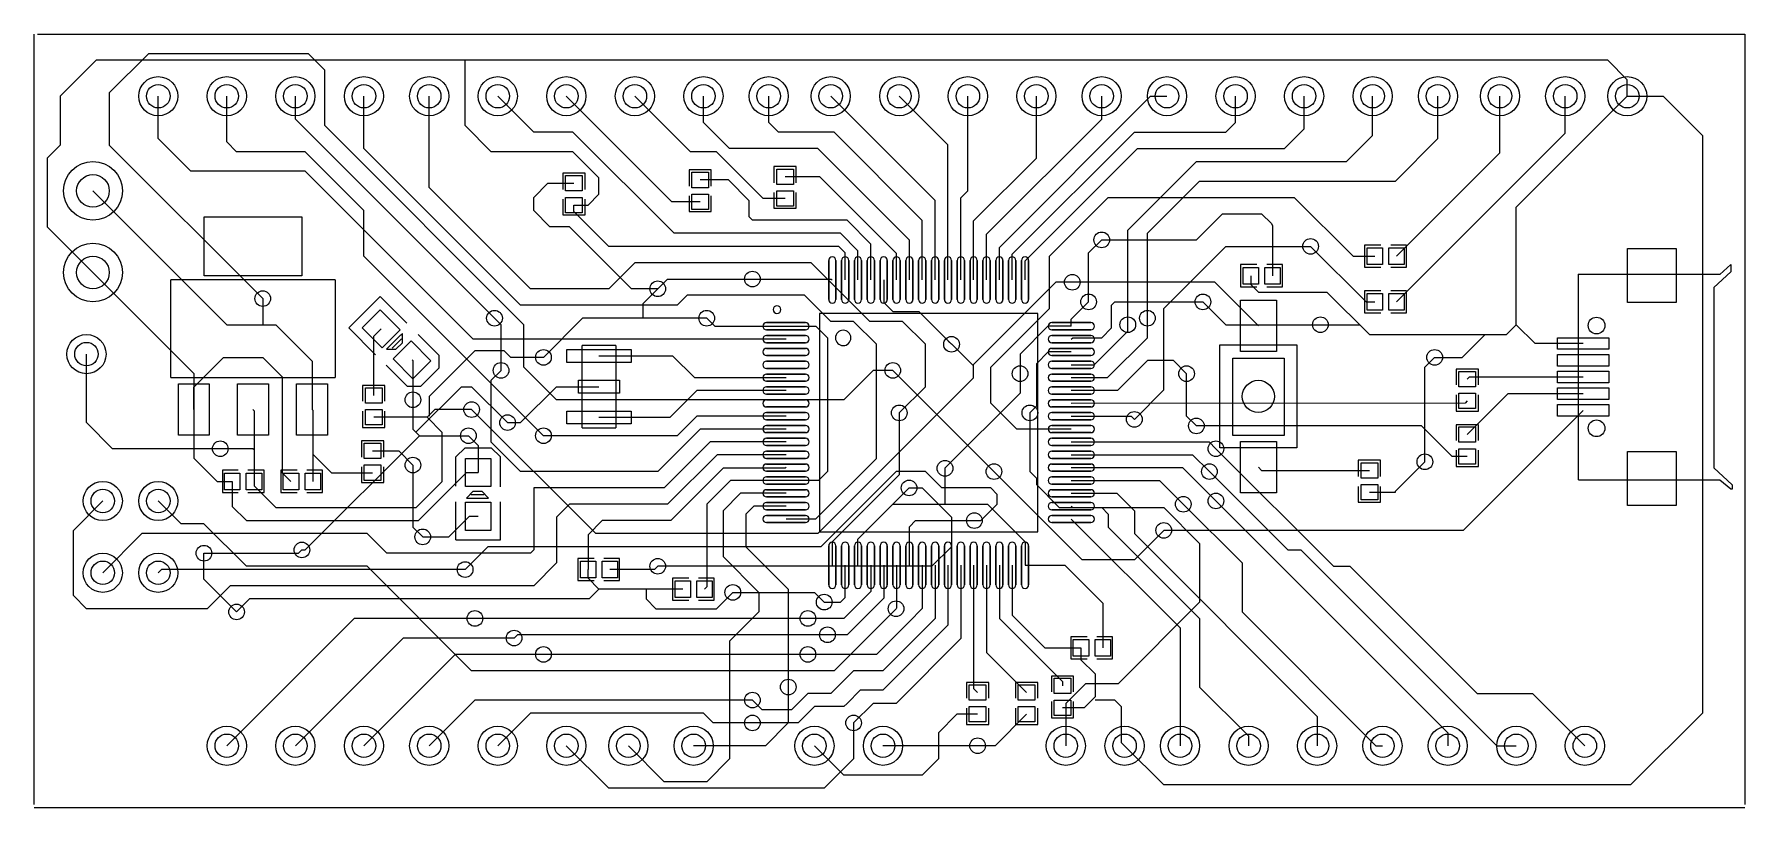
# Model space of a CAD drawing. Header units: millimetres. Extents: x 850 to 3470, y -1685 to -500.
import ezdxf

# ---------------------------------------------------------------- set-up
doc = ezdxf.new("R2010")
doc.units = ezdxf.units.MM

msp = doc.modelspace()

# ---------------------------------------------------------------- linework, layer by layer
for points in [[(850, -1680), (850, -500)], [(855, -500), (3470, -500), (3470, -1680)], [(3290, -595), (3290, -570), (3260, -540), (945, -540), (890, -595), (890, -670), (870, -690), (870, -795), (1094.4, -1019.5), (1094.4, -1075)], [(2165, -1015), (2135, -1015), (2090, -1060), (1650, -1060), (1600, -1010), (1600, -945), (1295, -640), (1295, -555), (1270, -530), (1025, -530), (965, -590), (965, -670), (1200, -905)], [(1676.7, -761.7), (1698.3, -761.7), (1715, -745), (1715, -720), (1675, -680), (1550, -680), (1510, -640), (1510, -635), (1510, -540)], [(2001.5, -967.1), (1522.1, -967.1), (1265, -710), (1090, -710), (1040, -660), (1040, -595)], [(1630, -1115), (1355, -840), (1355, -835), (1355, -770), (1265, -680), (1160, -680), (1145, -665), (1145, -595)], [(1555, -935), (1250, -630), (1250, -595)], [(2001.5, -1242.6), (2047.4, -1242.6), (2140, -1150), (2140, -975), (2105, -940), (2070, -940), (2030, -900), (1850, -900), (1835, -915), (1595, -915), (1355, -675), (1355, -595)], [(2175, -1080), (2215, -1040), (2215, -975), (2180, -940), (2130, -940), (2040, -850), (1770, -850), (1730, -890), (1610, -890), (1455, -735), (1455, -595)], [(2111.7, -876.5), (2111.7, -831.7), (2085, -805), (1830, -805), (1675, -650), (1615, -650), (1560, -595)], [(1870, -756.7), (1826.7, -756.7), (1665, -595)], [(2000, -751.7), (1966.7, -751.7), (1895, -680), (1855, -680), (1770, -595)], [(2190.5, -876.5), (2190.5, -815.5), (2050, -675), (1915, -675), (1875, -635), (1875, -595)], [(2210.16, -876.5), (2210.16, -785.16), (2075, -650), (1990, -650), (1975, -635), (1975, -595)], [(2229.84, -876.5), (2229.84, -754.84), (2070, -595)], [(2249.53, -876.5), (2249.53, -669.53), (2175, -595)], [(2269.2, -876.5), (2269.2, -750.8), (2280, -740), (2280, -595)], [(2288.9, -876.5), (2288.9, -786.1), (2385, -690), (2385, -595)], [(2308.58, -876.5), (2308.58, -806.42), (2485, -630), (2485, -595)], [(2328.27, -876.5), (2328.27, -826.73), (2560, -595), (2585, -595)], [(2347.9, -876.5), (2347.9, -837.1), (2535, -650), (2675, -650), (2690, -635), (2690, -595)], [(2367.64, -876.5), (2367.64, -847.36), (2540, -675), (2765, -675), (2795, -645), (2795, -595)], [(3290, -595), (3345, -595), (3405, -655), (3405, -1540), (3295, -1650), (2580, -1650), (2520, -1590)], [(2525, -945), (2525, -800), (2630, -695), (2860, -695), (2900, -655), (2900, -595)], [(2555, -935), (2555, -805), (2635, -725), (2935, -725), (3000, -660), (3000, -595)], [(2936.7, -840), (3095, -681.7), (3095, -595)], [(2936.7, -910), (3195, -651.7), (3195, -595)], [(3222.45, -973.8), (3148.8, -973.8), (3120, -945), (3120, -765), (3290, -595)], [(2017, -727.7), (2017, -702.7), (1983, -702.7), (1983, -723.7), (1983, -727.7)], [(1804.999, -889.999), (1764.999, -889.999), (1670, -795), (1640, -795), (1615, -770), (1615, -750), (1636.7, -728.3), (1676.7, -728.3)], [(1693.7, -737.7), (1693.7, -712.7), (1659.7, -712.7), (1659.7, -733.7), (1659.7, -737.7)], [(1887, -732.7), (1887, -707.7), (1853, -707.7), (1853, -728.7), (1853, -732.7)], [(2131.4, -876.5), (2131.4, -821.4), (2095, -785), (1950, -785), (1945, -780), (1945, -755), (1913.3, -723.3), (1870, -723.3)], [(2170.791, -876.499), (2170.791, -835.791), (2053.3, -718.3), (2000, -718.3)], [(940, -740), (1020, -820), (1025, -825), (1145, -945), (1220, -945), (1275.552, -1001), (1275.552, -1075), (1276.699, -1076), (1276.699, -1185)], [(1659.7, -752.7), (1659.7, -776.7), (1693.7, -776.7), (1693.7, -755.7), (1693.7, -752.7)], [(1853, -747.7), (1853, -771.7), (1887, -771.7), (1887, -750.7), (1887, -747.7)], [(1983, -742.7), (1983, -766.7), (2017, -766.7), (2017, -745.7), (2017, -742.7)], [(2438.5, -1104.8), (2354.8, -1104.8), (2315, -1065), (2315, -1010), (2405, -920), (2405, -840), (2495, -750), (2780, -750), (2870, -840), (2903.3, -840)], [(2092.05, -876.5), (2092.05, -834.78), (2082.27, -825), (1730, -825), (1676.7, -771.7), (1676.7, -761.7)], [(2485, -815), (2630, -815), (2670, -775), (2730, -775), (2745, -790), (2746.7, -793.3), (2746.7, -870)], [(2465, -910), (2465, -835), (2485, -815)], [(2535, -1090), (2580, -1045), (2580, -920), (2675, -825), (2805, -825)], [(2805, -825), (2890, -910), (2903.3, -910)], [(2912.7, -823), (2887.7, -823), (2887.7, -857), (2908.7, -857), (2912.7, -857)], [(2927.7, -857), (2951.7, -857), (2951.7, -823), (2930.7, -823), (2927.7, -823)], [(2722.7, -853), (2697.7, -853), (2697.7, -887), (2718.7, -887), (2722.7, -887)], [(2737.7, -887), (2761.7, -887), (2761.7, -853), (2740.7, -853), (2737.7, -853)], [(3431.95, -867.9), (3448.45, -852.7), (3448.45, -864.2), (3422.45, -888.2), (3422.45, -1164.37), (3450.45, -1190.5), (3450.45, -1197), (3448.45, -1197), (3431.95, -1182.9)], [(1059.016, -1025.788), (1059.016, -876.182)], [(1310.984, -876.182), (1059.016, -876.182)], [(1310.984, -876.182), (1310.984, -1025.788)], [(1782.7, -935), (1782.7, -912.297), (1804.999, -889.999)], [(1804.999, -889.999), (1819.998, -875), (1950, -875)], [(1950, -875), (2070.859, -875), (2072.358, -876.499)], [(2151.1, -876.5), (2151.1, -911.1), (2165, -925), (2205, -925), (2255, -975), (2250, -970)], [(2440, -880), (2415, -880), (2287.858, -1007.142), (2255.716, -975), (2255, -975)], [(2725.04, -946.66), (2658.38, -880), (2440, -880)], [(2713.3, -870), (2713.3, -883.3), (2725, -895), (2830, -895), (2895, -960), (3105, -960), (3120, -945)], [(3214.95, -867.5), (3431.55, -867.5)], [(3214.95, -867.5), (3214.95, -1182.5)], [(1200, -905), (1200, -945)], [(1379.898, -901.814), (1331.814, -949.898)], [(1379.898, -901.814), (1420.91, -942.827)], [(2438.5, -967.05), (2440.55, -965), (2485, -965), (2500, -950), (2500, -915), (2505, -910), (2640, -910)], [(2438.5, -947.36), (2438.5, -936.5), (2465, -910)], [(2640, -910), (2675, -945), (2820, -945)], [(2912.7, -893), (2887.7, -893), (2887.7, -927), (2908.7, -927), (2912.7, -927)], [(2927.7, -927), (2951.7, -927), (2951.7, -893), (2930.7, -893), (2927.7, -893)], [(1565, -1015), (1565, -945), (1555, -935)], [(1880, -935), (1690, -935), (1630, -995)], [(1880, -935), (1892.4, -947.4), (2047.4, -947.4), (2065, -965), (2065, -1170), (2051.4, -1183.6), (1916.4, -1183.6), (1880, -1220), (1880, -1346.7), (1876.7, -1350)], [(2438.501, -1026.101), (2493.901, -1026.101), (2555, -965.002), (2555, -935)], [(1331.814, -949.898), (1372.827, -990.91)], [(1370, -1053.3), (1370, -962.624), (1381.312, -951.312)], [(1411.718, -960.504), (1389.797, -982.425), (1403.939, -982.425), (1413.839, -972.525), (1413.839, -958.383), (1407.475, -964.747)], [(1398.282, -981.01), (1412.425, -966.868)], [(1437.88, -959.797), (1469.7, -991.617)], [(2438.5, -947.36), (2402.64, -947.36), (2360, -990), (2360, -1020)], [(2438.501, -1006.421), (2473.579, -1006.421), (2525, -955), (2525, -945)], [(2820, -945), (2872.708, -945), (2880, -945)], [(2995, -995), (3037.244, -995), (3072.244, -960)], [(1135, -1135), (970, -1135), (930, -1095), (930, -990)], [(1094.45, -1075), (1094.45, -1040.55), (1140, -995), (1200, -995), (1230, -1025), (1230, -1171.7), (1243.3, -1185)], [(1469.7, -991.617), (1469.7, -1011.416), (1441.416, -1039.7), (1421.617, -1039.7)], [(1630, -995), (1580, -995), (1570, -985), (1525, -985), (1455, -1055), (1455, -1085)], [(1689.41, -1102.99), (1689.41, -977.01)], [(1740.59, -977.01), (1689.41, -977.01)], [(1715, -992.8), (1827.8, -992.8), (1861.1, -1026.1), (2001.5, -1026.1)], [(1740.59, -977.01), (1740.59, -1102.99)], [(2438.5, -986.73), (2403.27, -986.73), (2385, -1005), (2385, -1070), (2375, -1080)], [(2980, -1155), (2980, -1010), (2995, -995)], [(1389.09, -1007.173), (1421.617, -1039.7)], [(1428.69, -998.69), (1430, -1000), (1430, -1060)], [(2287.9, -1007.1), (2287.9, -1027.1), (2050, -1265), (1710, -1265), (1520, -1075)], [(2001.5, -1104.8), (1870.2, -1104.8), (1805, -1170), (1595, -1170), (1550, -1125), (1550, -1030), (1565, -1015)], [(2320, -1170), (2165, -1015)], [(2360, -1020), (2360, -1050), (2245, -1165)], [(2615, -1020), (2595, -1000), (2555, -1000), (2509.2, -1045.8), (2438.5, -1045.8)], [(2630, -1100), (2615, -1085), (2615, -1020)], [(3062, -1037.3), (3062, -1013.3), (3028, -1013.3), (3028, -1034.3), (3028, -1037.3)], [(1059.016, -1025.788), (1310.984, -1025.788)], [(1387, -1062.3), (1387, -1038.3), (1353, -1038.3), (1353, -1059.3), (1353, -1062.3)], [(1434.7, -1109.7), (1504.5, -1040), (1520, -1040), (1575, -1095)], [(1575, -1095), (1595, -1095), (1650, -1040), (1715, -1040)], [(2001.5, -1045.79), (1865, -1045.79), (1823.59, -1087.2), (1715, -1087.2)], [(3045, -1028.3), (3048.3, -1025), (3222.5, -1025)], [(1430, -1060), (1430, -1105), (1440, -1115), (1515, -1115)], [(3045, -1061.7), (3041.7, -1065), (2438.5, -1065.5)], [(3028, -1052.3), (3028, -1077.3), (3062, -1077.3), (3062, -1056.3), (3062, -1052.3)], [(3045, -1113.301), (3107.701, -1050.6), (3222.45, -1050.6)], [(1094.45, -1075), (1094.45, -1149.45), (1130, -1185), (1153.3, -1185)], [(1185, -1075), (1186.7, -1076.7), (1186.7, -1191.7), (1220, -1225), (1435, -1225), (1475, -1185), (1475, -1110), (1451.7, -1086.7), (1370, -1086.7)], [(1353, -1077.3), (1353, -1102.3), (1387, -1102.3), (1387, -1081.3), (1387, -1077.3)], [(1520, -1075), (1463.398, -1075), (1451.699, -1086.699)], [(2001.499, -1085.161), (1864.839, -1085.161), (1835, -1115), (1630, -1115)], [(2175, -1080), (2175, -1175), (2072.402, -1277.6), (2072.402, -1313.501)], [(2375, -1080), (2375, -1170), (2385, -1180), (2385, -1190), (2420, -1225), (2580, -1225), (2635, -1280), (2635, -1370), (2510, -1495), (2460, -1495), (2430, -1525), (2430, -1590)], [(2438.5, -1085.2), (2530, -1085), (2535, -1090)], [(3222.45, -1076.2), (3038.65, -1260), (2580, -1260)], [(3045, -1146.7), (3021.7, -1146.7), (2975, -1100), (2630, -1100)], [(3062, -1122.3), (3062, -1098.3), (3028, -1098.3), (3028, -1119.3), (3028, -1122.3)], [(2001.5, -1124.5), (1885.5, -1124.5), (1815, -1195), (1615, -1195), (1615, -1290), (1610, -1295), (1390, -1295), (1360, -1265), (1015, -1265), (955, -1325)], [(1260, -1290), (1265, -1290), (1440, -1115)], [(1385.3, -1147.7), (1385.3, -1122.7), (1351.3, -1122.7), (1351.3, -1143.7), (1351.3, -1147.7)], [(1515, -1115), (1530, -1130), (1530, -1171.5)], [(1689.41, -1102.99), (1740.59, -1102.99)], [(2438.5, -1124.53), (2649.53, -1124.53), (2660, -1135)], [(2001.5, -1144.2), (1895.8, -1144.2), (1820, -1220), (1670, -1220), (1650, -1240), (1650, -1310), (1615, -1345), (1150, -1345), (1115, -1380), (930, -1380), (910, -1360), (910, -1260), (955, -1215)], [(1186.7, -1136.595), (1185.105, -1135), (1135, -1135)], [(1276.7, -1143.246), (1305.154, -1171.7), (1368.3, -1171.7)], [(1368.3, -1138.3), (1408.3, -1138.3), (1430, -1160)], [(1496, -1192.5), (1496.001, -1147.5)], [(1496.001, -1147.5), (1510, -1133.499), (1550, -1133.5), (1564, -1147.5)], [(1564, -1193.499), (1564, -1147.5)], [(2438.501, -1144.209), (2624.209, -1144.209), (2650, -1170)], [(2660, -1135), (2840, -1315), (2865, -1315), (3060, -1510), (3145, -1510), (3225, -1590)], [(2912, -1177.7), (2912, -1152.7), (2878, -1152.7), (2878, -1173.7), (2878, -1177.7)], [(3028, -1137.3), (3028, -1162.3), (3062, -1162.3), (3062, -1141.3), (3062, -1137.3)], [(1162.3, -1168), (1138.3, -1168), (1138.3, -1202), (1159.3, -1202), (1162.3, -1202)], [(1153.301, -1185), (1153.301, -1223.301), (1175, -1245), (1438.54, -1245), (1512.04, -1171.5), (1530, -1171.5)], [(1177.3, -1202), (1202.3, -1202), (1202.3, -1168), (1181.3, -1168), (1177.3, -1168)], [(1252.7, -1168), (1227.7, -1168), (1227.7, -1202), (1248.7, -1202), (1252.7, -1202)], [(1267.7, -1202), (1291.7, -1202), (1291.7, -1168), (1270.7, -1168), (1267.7, -1168)], [(1351.3, -1162.7), (1351.3, -1186.7), (1385.3, -1186.7), (1385.3, -1165.7), (1385.3, -1162.7)], [(1430, -1160), (1430, -1255), (1445, -1270)], [(2290, -1245), (2300, -1245), (2325, -1220), (2325, -1205), (2315, -1195), (2240, -1195), (2215, -1170), (2170, -1170), (2055, -1285), (1545, -1285), (1510, -1320)], [(2001.5, -1163.9), (2000.4, -1165), (1905, -1165), (1825, -1245), (1720, -1245), (1698.3, -1266.7), (1698.3, -1320)], [(2245, -1165), (2245, -1220)], [(2580, -1260), (2535, -1305), (2455, -1305), (2320, -1170)], [(2438.5, -1163.9), (2608.9, -1163.9), (2660, -1215)], [(2650, -1170), (2770, -1290), (2790, -1290), (3090, -1590), (3120, -1590)], [(2724.96, -1163.34), (2729.92, -1168.3), (2895, -1168.3)], [(2895, -1201.7), (2935, -1201.7), (2935, -1200), (2980, -1155)], [(1515.001, -1210.5), (1546, -1210.5), (1536, -1200.5), (1522, -1200.499), (1512.001, -1210.501), (1521, -1210.5)], [(2001.5, -1203.3), (1931.7, -1203.3), (1905, -1230), (1905, -1300), (1960, -1355), (1960, -1385), (1915, -1430), (1915, -1610), (1880, -1645), (1815, -1645), (1760, -1590)], [(2190, -1195), (2210, -1195), (2255, -1240), (2255, -1285), (2225, -1315), (1805, -1315)], [(2155.498, -1229.5), (2155, -1230), (2190, -1195)], [(2438.5, -1183.58), (2573.58, -1183.58), (2610, -1220)], [(2438.5, -1203.27), (2508.27, -1203.27), (2535, -1230), (2535, -1265), (2815, -1545), (2815, -1590)], [(2878, -1192.7), (2878, -1216.7), (2912, -1216.7), (2912, -1195.7), (2912, -1192.7)], [(3215.35, -1182.5), (3431.95, -1182.5)], [(2170, -1380), (2075, -1475), (1520, -1475), (1360, -1315), (1175, -1315), (1110, -1250), (1075, -1250), (1040, -1215)], [(1496, -1274.5), (1496, -1216.501)], [(1539, -1205.5), (1519, -1205.5)], [(1563.999, -1274.5), (1564, -1216.499)], [(2001.499, -1222.949), (1952.051, -1222.949), (1940, -1235), (1940, -1285), (2005, -1350), (2005, -1500)], [(2111.7, -1313.5), (2111.7, -1273.3), (2165, -1220), (2310, -1220), (2367.6, -1277.6), (2367.6, -1313.5)], [(2438.5, -1222.95), (2440.55, -1225), (2485, -1225), (2495, -1235), (2495, -1255), (2635, -1395), (2635, -1500), (2710, -1575), (2710, -1590)], [(2610, -1220), (2700, -1310), (2700, -1385), (2905, -1590), (2915, -1590)], [(2660, -1215), (3015, -1570), (3015, -1590)], [(1445, -1270), (1485, -1270), (1516.499, -1238.501), (1530, -1238.501)], [(2190.47, -1313.5), (2190.47, -1265), (2190.47, -1254.53), (2200, -1245), (2290, -1245)], [(2438.5, -1242.64), (2605, -1409.14), (2605, -1590)], [(1496, -1274.5), (1563.999, -1274.5)], [(1110, -1295), (1255, -1295), (1260, -1290)], [(1160, -1385), (1110, -1335), (1110, -1295)], [(1707.7, -1303), (1682.7, -1303), (1682.7, -1337), (1703.7, -1337), (1707.7, -1337)], [(1722.7, -1337), (1746.7, -1337), (1746.7, -1303), (1725.7, -1303), (1722.7, -1303)], [(1510, -1320), (1045, -1320), (1040, -1325)], [(1843.3, -1350), (1715, -1350), (1698.3, -1333.3), (1698.3, -1320)], [(1805, -1315), (1800, -1320), (1731.7, -1320)], [(1852.7, -1333), (1827.7, -1333), (1827.7, -1367), (1848.7, -1367), (1852.7, -1367)], [(1867.7, -1367), (1891.7, -1367), (1891.7, -1333), (1870.7, -1333), (1867.7, -1333)], [(2229.8, -1313.5), (2229.8, -1395.2), (2150, -1475), (2105, -1475), (2070, -1510), (2035, -1510), (2010, -1535), (1965, -1535), (1950, -1520)], [(2249.531, -1313.501), (2249.531, -1405.471), (2150, -1505), (2115, -1505), (2095, -1525), (2090, -1530), (2045, -1530), (2020, -1555), (1950, -1555)], [(2210.161, -1313.501), (2210.161, -1379.839), (2190, -1400), (2140, -1450), (2035, -1450)], [(2131.421, -1313.501), (2131.421, -1353.579), (2090, -1395), (2035, -1395)], [(2060, -1370), (2085, -1370), (2092.051, -1362.949), (2092.051, -1313.501)], [(2151.099, -1313.501), (2151.099, -1363.999), (2095.098, -1420), (2065, -1420)], [(2269.21, -1313.5), (2269.21, -1425.79), (2170, -1525), (2135, -1525), (2105, -1555)], [(2170.791, -1313.501), (2170.791, -1379.209), (2170, -1380)], [(2288.9, -1313.5), (2288.9, -1502.2), (2295, -1508.3)], [(2308.58, -1313.5), (2308.58, -1446.88), (2370, -1508.3)], [(2328.271, -1313.501), (2328.271, -1395), (2425, -1491.729), (2425, -1498.3)], [(2347.95, -1313.5), (2347.95, -1390), (2397.95, -1440), (2453.3, -1440)], [(2367.64, -1313.5), (2428.5, -1313.5), (2486.7, -1371.7), (2486.7, -1440)], [(1715, -1350), (1700, -1365), (1180, -1365), (1160, -1385)], [(1787.09, -1350), (1787.09, -1365), (1802.09, -1380), (1895, -1380), (1920, -1355)], [(1920, -1355), (2045, -1355), (2060, -1370)], [(1525, -1395), (1340, -1395), (1145, -1590)], [(2035, -1395), (1525, -1395)], [(1585, -1425), (1415, -1425), (1250, -1590)], [(2065, -1420), (1590, -1420), (1585, -1425)], [(2453.301, -1440), (2453.301, -1458.301), (2475, -1480), (2475, -1514.998), (2458.298, -1531.7), (2425, -1531.7)], [(2462.7, -1423), (2437.7, -1423), (2437.7, -1457), (2458.7, -1457), (2462.7, -1457)], [(2477.7, -1457), (2501.7, -1457), (2501.7, -1423), (2480.7, -1423), (2477.7, -1423)], [(1630, -1450), (1495, -1450), (1355, -1590)], [(2035, -1450), (1630, -1450)], [(2312, -1517.3), (2312, -1493.3), (2278, -1493.3), (2278, -1514.3), (2278, -1517.3)], [(2387, -1517.3), (2387, -1493.3), (2353, -1493.3), (2353, -1514.3), (2353, -1517.3)], [(2442, -1507.3), (2442, -1483.3), (2408, -1483.3), (2408, -1504.3), (2408, -1507.3)], [(2005, -1500), (2005, -1555), (1970, -1590), (1860, -1590)], [(2475, -1519.497), (2504.497, -1519.497), (2515, -1530), (2515, -1585), (2520, -1590)], [(1950, -1520), (1525, -1520), (1455, -1590)], [(1950, -1555), (1890, -1555), (1875, -1540), (1610, -1540), (1560, -1590)], [(2295, -1541.7), (2263.3, -1541.7), (2235, -1570), (2235, -1610), (2210, -1635), (2090, -1635), (2045, -1590)], [(2278, -1532.3), (2278, -1557.3), (2312, -1557.3), (2312, -1536.3), (2312, -1532.3)], [(2370, -1541.699), (2321.699, -1590), (2295, -1590)], [(2353, -1532.3), (2353, -1557.3), (2387, -1557.3), (2387, -1536.3), (2387, -1532.3)], [(2408, -1522.3), (2408, -1547.3), (2442, -1547.3), (2442, -1526.3), (2442, -1522.3)], [(2105, -1555), (2105, -1610), (2060, -1655), (1730, -1655), (1665, -1590)], [(2295, -1590), (2150, -1590)], [(3470, -1685), (850, -1685)]]:
    msp.add_lwpolyline(points)
for points in [[(2012.79, -706.49), (2012.79, -730.11), (1987.21, -730.11), (1987.21, -706.49)], [(1689.49, -716.49), (1689.49, -740.11), (1663.91, -740.11), (1663.91, -716.49)], [(1882.79, -711.49), (1882.79, -735.11), (1857.21, -735.11), (1857.21, -711.49)], [(1689.49, -749.89), (1689.49, -773.51), (1663.91, -773.51), (1663.91, -749.89)], [(1882.79, -744.89), (1882.79, -768.51), (1857.21, -768.51), (1857.21, -744.89)], [(2012.79, -739.89), (2012.79, -763.51), (1987.21, -763.51), (1987.21, -739.89)], [(1110.197, -870.276), (1110.197, -779.725), (1259.803, -779.725), (1259.803, -870.276)], [(2891.49, -827.21), (2915.11, -827.21), (2915.11, -852.79), (2891.49, -852.79)], [(2924.89, -827.21), (2948.51, -827.21), (2948.51, -852.79), (2924.89, -852.79)], [(3290.15, -910.8), (3290.15, -828.2), (3364.95, -828.2), (3364.95, -910.8)], [(2066.848, -906.421), (2066.848, -846.579)], [(2077.872, -906.421), (2077.872, -846.579)], [(2086.538, -906.421), (2086.538, -846.579)], [(2097.562, -906.421), (2097.562, -846.579)], [(2106.218, -906.421), (2106.218, -846.579)], [(2117.242, -906.421), (2117.242, -846.579)], [(2125.908, -906.421), (2125.908, -846.579)], [(2136.932, -906.421), (2136.932, -846.579)], [(2145.588, -906.421), (2145.588, -846.579)], [(2156.612, -906.421), (2156.612, -846.579)], [(2165.278, -906.421), (2165.278, -846.579)], [(2176.302, -906.421), (2176.302, -846.579)], [(2184.958, -906.421), (2184.958, -846.579)], [(2195.982, -906.421), (2195.982, -846.579)], [(2204.648, -906.421), (2204.648, -846.579)], [(2215.672, -906.421), (2215.672, -846.579)], [(2224.328, -906.421), (2224.328, -846.579)], [(2235.352, -906.421), (2235.352, -846.579)], [(2244.018, -906.421), (2244.018, -846.579)], [(2255.042, -906.421), (2255.042, -846.579)], [(2263.698, -906.421), (2263.698, -846.579)], [(2274.722, -906.421), (2274.722, -846.579)], [(2283.388, -906.421), (2283.388, -846.579)], [(2294.412, -906.421), (2294.412, -846.579)], [(2303.068, -906.421), (2303.068, -846.579)], [(2314.092, -906.421), (2314.092, -846.579)], [(2322.758, -906.421), (2322.758, -846.579)], [(2333.782, -906.421), (2333.782, -846.579)], [(2342.438, -906.421), (2342.438, -846.579)], [(2353.462, -906.421), (2353.462, -846.579)], [(2362.128, -906.421), (2362.128, -846.579)], [(2373.152, -906.421), (2373.152, -846.579)], [(2701.49, -857.21), (2725.11, -857.21), (2725.11, -882.79), (2701.49, -882.79)], [(2734.89, -857.21), (2758.51, -857.21), (2758.51, -882.79), (2734.89, -882.79)], [(2752.6, -907.29), (2752.6, -986.03), (2697.48, -986.03), (2697.48, -907.29)], [(2891.49, -897.21), (2915.11, -897.21), (2915.11, -922.79), (2891.49, -922.79)], [(2924.89, -897.21), (2948.51, -897.21), (2948.51, -922.79), (2924.89, -922.79)], [(1410.303, -952.726), (1382.726, -980.303), (1352.321, -949.898), (1379.898, -922.321)], [(2031.421, -941.848), (1971.579, -941.848)], [(2387.323, -927.677), (2052.677, -927.677), (2052.677, -1262.323), (2387.323, -1262.323), (2387.323, -927.677)], [(2468.421, -941.848), (2408.579, -941.848)], [(2031.421, -952.872), (1971.579, -952.872)], [(2031.421, -961.538), (1971.579, -961.538)], [(2468.421, -952.872), (2408.579, -952.872)], [(2468.421, -961.538), (2408.579, -961.538)], [(3183.05, -964.9), (3261.85, -964.9), (3261.85, -982.7), (3183.05, -982.7)], [(1457.679, -1000.102), (1430.102, -1027.679), (1399.697, -997.274), (1427.274, -969.697)], [(1665.79, -982.96), (1764.21, -982.96), (1764.21, -1002.64), (1665.79, -1002.64)], [(2031.421, -972.562), (1971.579, -972.562)], [(2031.421, -981.218), (1971.579, -981.218)], [(2031.421, -992.242), (1971.579, -992.242)], [(2468.421, -972.562), (2408.579, -972.562)], [(2468.421, -981.218), (2408.579, -981.218)], [(2468.421, -992.242), (2408.579, -992.242)], [(2784, -976.02), (2784, -1133.5), (2665.89, -1133.5), (2665.89, -976.02), (2784, -976.02)], [(3183.05, -990.5), (3261.85, -990.5), (3261.85, -1008.3), (3183.05, -1008.3)], [(2031.421, -1000.908), (1971.579, -1000.908)], [(2031.421, -1011.932), (1971.579, -1011.932)], [(2031.421, -1020.588), (1971.579, -1020.588)], [(2468.421, -1000.908), (2408.579, -1000.908)], [(2468.421, -1011.932), (2408.579, -1011.932)], [(2468.421, -1020.588), (2408.579, -1020.588)], [(2764.4, -996.37), (2764.4, -1114.48), (2685.66, -1114.48), (2685.66, -996.37), (2764.4, -996.37)], [(3032.21, -1040.11), (3032.21, -1016.49), (3057.79, -1016.49), (3057.79, -1040.11)], [(3183.05, -1016.1), (3261.85, -1016.1), (3261.85, -1033.9), (3183.05, -1033.9)], [(1070.828, -1114.37), (1070.828, -1035.63), (1118.072, -1035.63), (1118.072, -1114.37)], [(1161.378, -1114.37), (1161.378, -1035.63), (1208.622, -1035.63), (1208.622, -1114.37)], [(1251.928, -1114.37), (1251.928, -1035.63), (1299.172, -1035.63), (1299.172, -1114.37)], [(1357.21, -1065.11), (1357.21, -1041.49), (1382.79, -1041.49), (1382.79, -1065.11)], [(1683.5, -1030.16), (1746.5, -1030.16), (1746.5, -1049.84), (1683.5, -1049.84)], [(2031.421, -1031.612), (1971.579, -1031.612)], [(2031.421, -1040.278), (1971.579, -1040.278)], [(2468.421, -1031.612), (2408.579, -1031.612)], [(2468.421, -1040.278), (2408.579, -1040.278)], [(3183.05, -1041.7), (3261.85, -1041.7), (3261.85, -1059.5), (3183.05, -1059.5)], [(2031.421, -1051.302), (1971.579, -1051.302)], [(2031.421, -1059.958), (1971.579, -1059.958)], [(2031.421, -1070.982), (1971.579, -1070.982)], [(2468.421, -1051.302), (2408.579, -1051.302)], [(2468.421, -1059.958), (2408.579, -1059.958)], [(2468.421, -1070.982), (2408.579, -1070.982)], [(3032.21, -1073.51), (3032.21, -1049.89), (3057.79, -1049.89), (3057.79, -1073.51)], [(3183.05, -1067.3), (3261.85, -1067.3), (3261.85, -1085.1), (3183.05, -1085.1)], [(1357.21, -1098.51), (1357.21, -1074.89), (1382.79, -1074.89), (1382.79, -1098.51)], [(1665.79, -1077.36), (1764.21, -1077.36), (1764.21, -1097.04), (1665.79, -1097.04)], [(2031.421, -1079.648), (1971.579, -1079.648)], [(2031.421, -1090.672), (1971.579, -1090.672)], [(2031.421, -1099.328), (1971.579, -1099.328)], [(2468.421, -1079.648), (2408.579, -1079.648)], [(2468.421, -1090.672), (2408.579, -1090.672)], [(2468.421, -1099.328), (2408.579, -1099.328)], [(1381.09, -1126.49), (1381.09, -1150.11), (1355.51, -1150.11), (1355.51, -1126.49)], [(2031.421, -1110.352), (1971.579, -1110.352)], [(2031.421, -1119.018), (1971.579, -1119.018)], [(2468.421, -1110.352), (2408.579, -1110.352)], [(2468.421, -1119.018), (2408.579, -1119.018)], [(2752.52, -1123.96), (2752.52, -1202.71), (2697.4, -1202.71), (2697.4, -1123.96)], [(3032.21, -1125.11), (3032.21, -1101.49), (3057.79, -1101.49), (3057.79, -1125.11)], [(1510.501, -1150), (1549.5, -1150), (1549.5, -1193), (1510.5, -1193)], [(2031.421, -1130.042), (1971.579, -1130.042)], [(2031.421, -1138.698), (1971.579, -1138.698)], [(2031.421, -1149.722), (1971.579, -1149.722)], [(2468.421, -1130.042), (2408.579, -1130.042)], [(2468.421, -1138.698), (2408.579, -1138.698)], [(2468.421, -1149.722), (2408.579, -1149.722)], [(3032.21, -1158.51), (3032.21, -1134.89), (3057.79, -1134.89), (3057.79, -1158.51)], [(3290.15, -1221.8), (3290.15, -1139.2), (3364.95, -1139.2), (3364.95, -1221.8)], [(1165.11, -1197.79), (1141.49, -1197.79), (1141.49, -1172.21), (1165.11, -1172.21)], [(1198.51, -1197.79), (1174.89, -1197.79), (1174.89, -1172.21), (1198.51, -1172.21)], [(1231.49, -1172.21), (1255.11, -1172.21), (1255.11, -1197.79), (1231.49, -1197.79)], [(1264.89, -1172.21), (1288.51, -1172.21), (1288.51, -1197.79), (1264.89, -1197.79)], [(1381.09, -1159.89), (1381.09, -1183.51), (1355.51, -1183.51), (1355.51, -1159.89)], [(2031.421, -1158.388), (1971.579, -1158.388)], [(2031.421, -1169.412), (1971.579, -1169.412)], [(2031.421, -1178.068), (1971.579, -1178.068)], [(2468.421, -1158.388), (2408.579, -1158.388)], [(2468.421, -1169.412), (2408.579, -1169.412)], [(2468.421, -1178.068), (2408.579, -1178.068)], [(2907.79, -1156.49), (2907.79, -1180.11), (2882.21, -1180.11), (2882.21, -1156.49)], [(2031.421, -1189.092), (1971.579, -1189.092)], [(2031.421, -1197.758), (1971.579, -1197.758)], [(2468.421, -1189.092), (2408.579, -1189.092)], [(2468.421, -1197.758), (2408.579, -1197.758)], [(2907.79, -1189.89), (2907.79, -1213.51), (2882.21, -1213.51), (2882.21, -1189.89)], [(1510.5, -1217), (1549.5, -1217), (1549.499, -1260), (1510.5, -1260)], [(2031.421, -1208.782), (1971.579, -1208.782)], [(2031.421, -1217.438), (1971.579, -1217.438)], [(2031.421, -1228.462), (1971.579, -1228.462)], [(2468.421, -1208.782), (2408.579, -1208.782)], [(2468.421, -1217.438), (2408.579, -1217.438)], [(2468.421, -1228.462), (2408.579, -1228.462)], [(2031.421, -1237.128), (1971.579, -1237.128)], [(2031.421, -1248.152), (1971.579, -1248.152)], [(2468.421, -1237.128), (2408.579, -1237.128)], [(2468.421, -1248.152), (2408.579, -1248.152)], [(2066.848, -1343.421), (2066.848, -1283.579)], [(2077.872, -1343.421), (2077.872, -1283.579)], [(2086.538, -1343.421), (2086.538, -1283.579)], [(2097.562, -1343.421), (2097.562, -1283.579)], [(2106.218, -1343.421), (2106.218, -1283.579)], [(2117.242, -1343.421), (2117.242, -1283.579)], [(2125.908, -1343.421), (2125.908, -1283.579)], [(2136.932, -1343.421), (2136.932, -1283.579)], [(2145.588, -1343.421), (2145.588, -1283.579)], [(2156.612, -1343.421), (2156.612, -1283.579)], [(2165.278, -1343.421), (2165.278, -1283.579)], [(2176.302, -1343.421), (2176.302, -1283.579)], [(2184.958, -1343.421), (2184.958, -1283.579)], [(2195.982, -1343.421), (2195.982, -1283.579)], [(2204.648, -1343.421), (2204.648, -1283.579)], [(2215.672, -1343.421), (2215.672, -1283.579)], [(2224.328, -1343.421), (2224.328, -1283.579)], [(2235.352, -1343.421), (2235.352, -1283.579)], [(2244.018, -1343.421), (2244.018, -1283.579)], [(2255.042, -1343.421), (2255.042, -1283.579)], [(2263.698, -1343.421), (2263.698, -1283.579)], [(2274.722, -1343.421), (2274.722, -1283.579)], [(2283.388, -1343.421), (2283.388, -1283.579)], [(2294.412, -1343.421), (2294.412, -1283.579)], [(2303.068, -1343.421), (2303.068, -1283.579)], [(2314.092, -1343.421), (2314.092, -1283.579)], [(2322.758, -1343.421), (2322.758, -1283.579)], [(2333.782, -1343.421), (2333.782, -1283.579)], [(2342.438, -1343.421), (2342.438, -1283.579)], [(2353.462, -1343.421), (2353.462, -1283.579)], [(2362.128, -1343.421), (2362.128, -1283.579)], [(2373.152, -1343.421), (2373.152, -1283.579)], [(1686.49, -1307.21), (1710.11, -1307.21), (1710.11, -1332.79), (1686.49, -1332.79)], [(1719.89, -1307.21), (1743.51, -1307.21), (1743.51, -1332.79), (1719.89, -1332.79)], [(1831.49, -1337.21), (1855.11, -1337.21), (1855.11, -1362.79), (1831.49, -1362.79)], [(1864.89, -1337.21), (1888.51, -1337.21), (1888.51, -1362.79), (1864.89, -1362.79)], [(2441.49, -1427.21), (2465.11, -1427.21), (2465.11, -1452.79), (2441.49, -1452.79)], [(2474.89, -1427.21), (2498.51, -1427.21), (2498.51, -1452.79), (2474.89, -1452.79)], [(2412.21, -1510.11), (2412.21, -1486.49), (2437.79, -1486.49), (2437.79, -1510.11)], [(2282.21, -1520.11), (2282.21, -1496.49), (2307.79, -1496.49), (2307.79, -1520.11)], [(2357.21, -1520.11), (2357.21, -1496.49), (2382.79, -1496.49), (2382.79, -1520.11)], [(2282.21, -1553.51), (2282.21, -1529.89), (2307.79, -1529.89), (2307.79, -1553.51)], [(2357.21, -1553.51), (2357.21, -1529.89), (2382.79, -1529.89), (2382.79, -1553.51)], [(2412.21, -1543.51), (2412.21, -1519.89), (2437.79, -1519.89), (2437.79, -1543.51)]]:
    msp.add_lwpolyline(points, close=True)
for centre, radius in [((1040, -595), 30), ((1145, -595), 30), ((1250, -595), 30), ((1355, -595), 30), ((1455, -595), 30), ((1560, -595), 30), ((1665, -595), 30), ((1770, -595), 30), ((1875, -595), 30), ((1975, -595), 30), ((2070, -595), 30), ((2175, -595), 30), ((2280, -595), 30), ((2385, -595), 30), ((2485, -595), 30), ((2585, -595), 30), ((2690, -595), 30), ((2795, -595), 30), ((2900, -595), 30), ((3000, -595), 30), ((3095, -595), 30), ((3195, -595), 30), ((3290, -595), 30), ((1040, -595), 18), ((1145, -595), 18), ((1250, -595), 18), ((1355, -595), 18), ((1455, -595), 18), ((1560, -595), 18), ((1665, -595), 18), ((1770, -595), 18), ((1875, -595), 18), ((1975, -595), 18), ((2070, -595), 18), ((2175, -595), 18), ((2280, -595), 18), ((2385, -595), 18), ((2485, -595), 18), ((2585, -595), 18), ((2690, -595), 18), ((2795, -595), 18), ((2900, -595), 18), ((3000, -595), 18), ((3095, -595), 18), ((3195, -595), 18), ((3290, -595), 18), ((940, -740), 45), ((940, -740), 25), ((2485, -815), 12), ((940, -865), 45), ((2805, -825), 12), ((940, -865), 25), ((1950, -875), 12), ((1805, -890), 12), ((2440, -880), 12), ((1200, -905), 12), ((2465, -910), 12), ((2640, -910), 12), ((1555, -935), 12), ((1880, -935), 12), ((2525, -945), 12), ((2555, -935), 12), ((2820, -945), 12), ((3242.95, -946.3), 12.795), ((930, -990), 30), ((2255, -975), 12), ((930, -990), 18), ((1630, -995), 12), ((2995, -995), 12), ((1565, -1015), 12), ((2165, -1015), 12), ((2360, -1020), 12), ((2615, -1020), 12), ((1430, -1060), 12), ((2724.93, -1054.78), 24.6), ((1520, -1075), 12), ((2175, -1080), 12), ((2375, -1080), 12), ((1575, -1095), 12), ((2535, -1090), 12), ((2630, -1100), 12), ((3242.95, -1103.7), 12.795), ((1135, -1135), 12), ((1515, -1115), 12), ((1630, -1115), 12), ((2660, -1135), 12), ((1430, -1160), 12), ((2980, -1155), 12), ((2245, -1165), 12), ((2320, -1170), 12), ((2650, -1170), 12), ((955, -1215), 30), ((955, -1215), 18), ((1040, -1215), 30), ((1040, -1215), 18), ((2190, -1195), 12), ((2660, -1215), 12), ((2610, -1220), 12), ((2290, -1245), 12), ((2580, -1260), 12), ((1110, -1295), 12), ((1260, -1290), 12), ((1445, -1270), 12), ((955, -1325), 30), ((955, -1325), 18), ((1040, -1325), 30), ((1040, -1325), 18), ((1510, -1320), 12), ((1805, -1315), 12), ((1920, -1355), 12), ((2060, -1370), 12), ((1160, -1385), 12), ((1525, -1395), 12), ((2035, -1395), 12), ((2170, -1380), 12), ((1585, -1425), 12), ((2065, -1420), 12), ((1630, -1450), 12), ((2035, -1450), 12), ((2005, -1500), 12), ((1950, -1520), 12), ((1950, -1555), 12), ((2105, -1555), 12), ((1145, -1590), 30), ((1145, -1590), 18), ((1250, -1590), 30), ((1250, -1590), 18), ((1355, -1590), 30), ((1355, -1590), 18), ((1455, -1590), 30), ((1455, -1590), 18), ((1560, -1590), 30), ((1560, -1590), 18), ((1665, -1590), 30), ((1665, -1590), 18), ((1760, -1590), 30), ((1760, -1590), 18), ((1860, -1590), 30), ((1860, -1590), 18), ((2045, -1590), 30), ((2045, -1590), 18), ((2150, -1590), 30), ((2150, -1590), 18), ((2430, -1590), 30), ((2430, -1590), 18), ((2520, -1590), 30), ((2520, -1590), 18), ((2605, -1590), 30), ((2605, -1590), 18), ((2710, -1590), 30), ((2710, -1590), 18), ((2815, -1590), 30), ((2815, -1590), 18), ((2915, -1590), 30), ((2915, -1590), 18), ((3015, -1590), 30), ((3015, -1590), 18), ((3120, -1590), 30), ((3120, -1590), 18), ((3225, -1590), 30), ((3225, -1590), 18), ((2295, -1590), 12)]:
    msp.add_circle(centre, radius)
for centre, radius, start, end in [((2072.36, -846.579), 5.512, 0, 180), ((2092.05, -846.579), 5.512, 0, 180), ((2111.73, -846.579), 5.512, 0, 180), ((2131.42, -846.579), 5.512, 0, 180), ((2151.1, -846.579), 5.512, 0, 180), ((2170.79, -846.579), 5.512, 0, 180), ((2190.47, -846.579), 5.512, 0, 180), ((2210.16, -846.579), 5.512, 0, 180), ((2229.84, -846.579), 5.512, 0, 180), ((2249.53, -846.579), 5.512, 0, 180), ((2269.21, -846.579), 5.512, 0, 180), ((2288.9, -846.579), 5.512, 0, 180), ((2308.58, -846.579), 5.512, 0, 180), ((2328.27, -846.579), 5.512, 0, 180), ((2347.95, -846.579), 5.512, 0, 180), ((2367.64, -846.579), 5.512, 0, 180), ((1987.694, -921.85), 5.906, 0.48507, 359.51493), ((2072.36, -906.421), 5.512, 180, 0), ((2092.05, -906.421), 5.512, 180, 0), ((2111.73, -906.421), 5.512, 180, 0), ((2131.42, -906.421), 5.512, 180, 0), ((2151.1, -906.421), 5.512, 180, 0), ((2170.79, -906.421), 5.512, 180, 0), ((2190.47, -906.421), 5.512, 180, 0), ((2210.16, -906.421), 5.512, 180, 0), ((2229.84, -906.421), 5.512, 180, 0), ((2249.53, -906.421), 5.512, 180, 0), ((2269.21, -906.421), 5.512, 180, 0), ((2288.9, -906.421), 5.512, 180, 0), ((2308.58, -906.421), 5.512, 180, 0), ((2328.27, -906.421), 5.512, 180, 0), ((2347.95, -906.421), 5.512, 180, 0), ((2367.64, -906.421), 5.512, 180, 0), ((1971.579, -947.36), 5.512, 90, 270), ((2031.421, -947.36), 5.512, 270, 90), ((2408.579, -947.36), 5.512, 90, 270), ((2468.421, -947.36), 5.512, 270, 90), ((1971.579, -967.05), 5.512, 90, 270), ((2031.421, -967.05), 5.512, 270, 90), ((2089.089, -965.2), 11.811, 0.485111, 359.514889), ((2408.579, -967.05), 5.512, 90, 270), ((2468.421, -967.05), 5.512, 270, 90), ((1971.579, -986.73), 5.512, 90, 270), ((2031.421, -986.73), 5.512, 270, 90), ((2408.579, -986.73), 5.512, 90, 270), ((2468.421, -986.73), 5.512, 270, 90), ((1971.579, -1006.42), 5.512, 90, 270), ((1971.579, -1026.1), 5.512, 90, 270), ((2031.421, -1006.42), 5.512, 270, 90), ((2031.421, -1026.1), 5.512, 270, 90), ((2408.579, -1006.42), 5.512, 90, 270), ((2408.579, -1026.1), 5.512, 90, 270), ((2468.421, -1006.42), 5.512, 270, 90), ((2468.421, -1026.1), 5.512, 270, 90), ((1971.579, -1045.79), 5.512, 90, 270), ((2031.421, -1045.79), 5.512, 270, 90), ((2408.579, -1045.79), 5.512, 90, 270), ((2468.421, -1045.79), 5.512, 270, 90), ((1971.579, -1065.47), 5.512, 90, 270), ((2031.421, -1065.47), 5.512, 270, 90), ((2408.579, -1065.47), 5.512, 90, 270), ((2468.421, -1065.47), 5.512, 270, 90), ((1971.579, -1085.16), 5.512, 90, 270), ((1971.579, -1104.84), 5.512, 90, 270), ((2031.421, -1085.16), 5.512, 270, 90), ((2031.421, -1104.84), 5.512, 270, 90), ((2408.579, -1085.16), 5.512, 90, 270), ((2408.579, -1104.84), 5.512, 90, 270), ((2468.421, -1085.16), 5.512, 270, 90), ((2468.421, -1104.84), 5.512, 270, 90), ((1971.579, -1124.53), 5.512, 90, 270), ((2031.421, -1124.53), 5.512, 270, 90), ((2408.579, -1124.53), 5.512, 90, 270), ((2468.421, -1124.53), 5.512, 270, 90), ((1971.579, -1144.21), 5.512, 90, 270), ((2031.421, -1144.21), 5.512, 270, 90), ((2408.579, -1144.21), 5.512, 90, 270), ((2468.421, -1144.21), 5.512, 270, 90), ((1971.579, -1163.9), 5.512, 90, 270), ((1971.579, -1183.58), 5.512, 90, 270), ((2031.421, -1163.9), 5.512, 270, 90), ((2031.421, -1183.58), 5.512, 270, 90), ((2408.579, -1163.9), 5.512, 90, 270), ((2408.579, -1183.58), 5.512, 90, 270), ((2468.421, -1163.9), 5.512, 270, 90), ((2468.421, -1183.58), 5.512, 270, 90), ((1971.579, -1203.27), 5.512, 90, 270), ((2031.421, -1203.27), 5.512, 270, 90), ((2408.579, -1203.27), 5.512, 90, 270), ((2468.421, -1203.27), 5.512, 270, 90), ((1971.579, -1222.95), 5.512, 90, 270), ((2031.421, -1222.95), 5.512, 270, 90), ((2408.579, -1222.95), 5.512, 90, 270), ((2468.421, -1222.95), 5.512, 270, 90), ((1971.579, -1242.64), 5.512, 90, 270), ((2031.421, -1242.64), 5.512, 270, 90), ((2408.579, -1242.64), 5.512, 90, 270), ((2468.421, -1242.64), 5.512, 270, 90), ((2072.36, -1283.579), 5.512, 0, 180), ((2092.05, -1283.579), 5.512, 0, 180), ((2111.73, -1283.579), 5.512, 0, 180), ((2131.42, -1283.579), 5.512, 0, 180), ((2151.1, -1283.579), 5.512, 0, 180), ((2170.79, -1283.579), 5.512, 0, 180), ((2190.47, -1283.579), 5.512, 0, 180), ((2210.16, -1283.579), 5.512, 0, 180), ((2229.84, -1283.579), 5.512, 0, 180), ((2249.53, -1283.579), 5.512, 0, 180), ((2269.21, -1283.579), 5.512, 0, 180), ((2288.9, -1283.579), 5.512, 0, 180), ((2308.58, -1283.579), 5.512, 0, 180), ((2328.27, -1283.579), 5.512, 0, 180), ((2347.95, -1283.579), 5.512, 0, 180), ((2367.64, -1283.579), 5.512, 0, 180), ((2072.36, -1343.421), 5.512, 180, 0), ((2092.05, -1343.421), 5.512, 180, 0), ((2111.73, -1343.421), 5.512, 180, 0), ((2131.42, -1343.421), 5.512, 180, 0), ((2151.1, -1343.421), 5.512, 180, 0), ((2170.79, -1343.421), 5.512, 180, 0), ((2190.47, -1343.421), 5.512, 180, 0), ((2210.16, -1343.421), 5.512, 180, 0), ((2229.84, -1343.421), 5.512, 180, 0), ((2249.53, -1343.421), 5.512, 180, 0), ((2269.21, -1343.421), 5.512, 180, 0), ((2288.9, -1343.421), 5.512, 180, 0), ((2308.58, -1343.421), 5.512, 180, 0), ((2328.27, -1343.421), 5.512, 180, 0), ((2347.95, -1343.421), 5.512, 180, 0), ((2367.64, -1343.421), 5.512, 180, 0)]:
    msp.add_arc(centre, radius, start, end)

doc.saveas('drawing.dxf')
